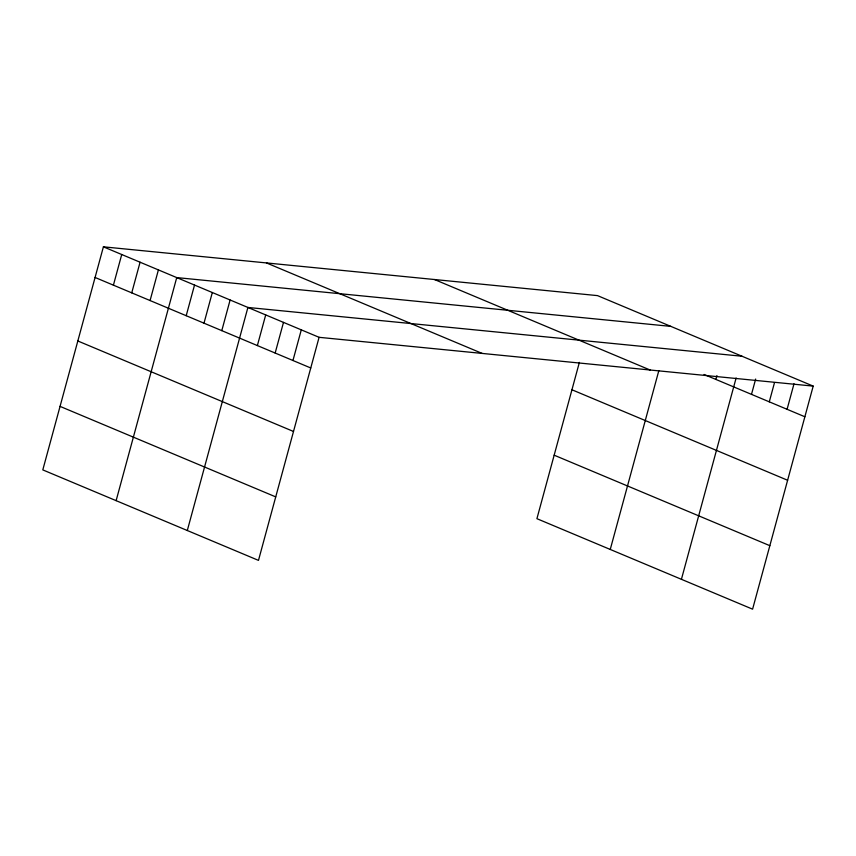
<?xml version="1.0" encoding="UTF-8"?>
<svg xmlns="http://www.w3.org/2000/svg" width="856" height="856" viewBox="0 0 856 856"><rect width="100%" height="100%" fill="white"/><g stroke="black" fill="none" stroke-linecap="round" stroke-linejoin="round"><path stroke-width="1.28" d="M813.2 386.11L597.52 295.62L103.405 246.828L42.8 469.891L258.48 560.38L319.085 337.317L813.2 386.11L752.595 609.172L536.915 518.683L579.384 362.377M113.409 285.166L121.734 254.521M131.738 292.859L140.074 262.214M150.078 300.552L158.403 269.897M116.127 500.653L176.732 277.59L670.858 326.382M186.201 315.714L194.526 285.059M203.996 323.172L212.32 292.527M221.79 330.641L230.114 299.996M187.304 530.517L247.908 307.454L742.024 356.246M257.367 345.578L265.702 314.922M275.161 353.036L283.497 322.391M292.955 360.504L301.291 329.86M610.253 549.445L658.81 370.734M715.905 379.433L716.943 375.602M681.419 579.309L736.128 377.967M751.493 394.37L755.655 379.048M769.287 401.839L774.487 382.675M787.081 409.296L794.015 383.755M704.039 374.457L804.875 416.765M434.463 279.516L650.143 370.017M571.947 389.769L787.616 480.259M266.462 262.931L482.142 353.421M103.405 246.828L319.085 337.317M554.174 455.189L769.844 545.679M95.08 277.472L310.749 367.973M77.821 340.977L293.501 431.467M60.048 406.386L275.728 496.887"/></g></svg>
